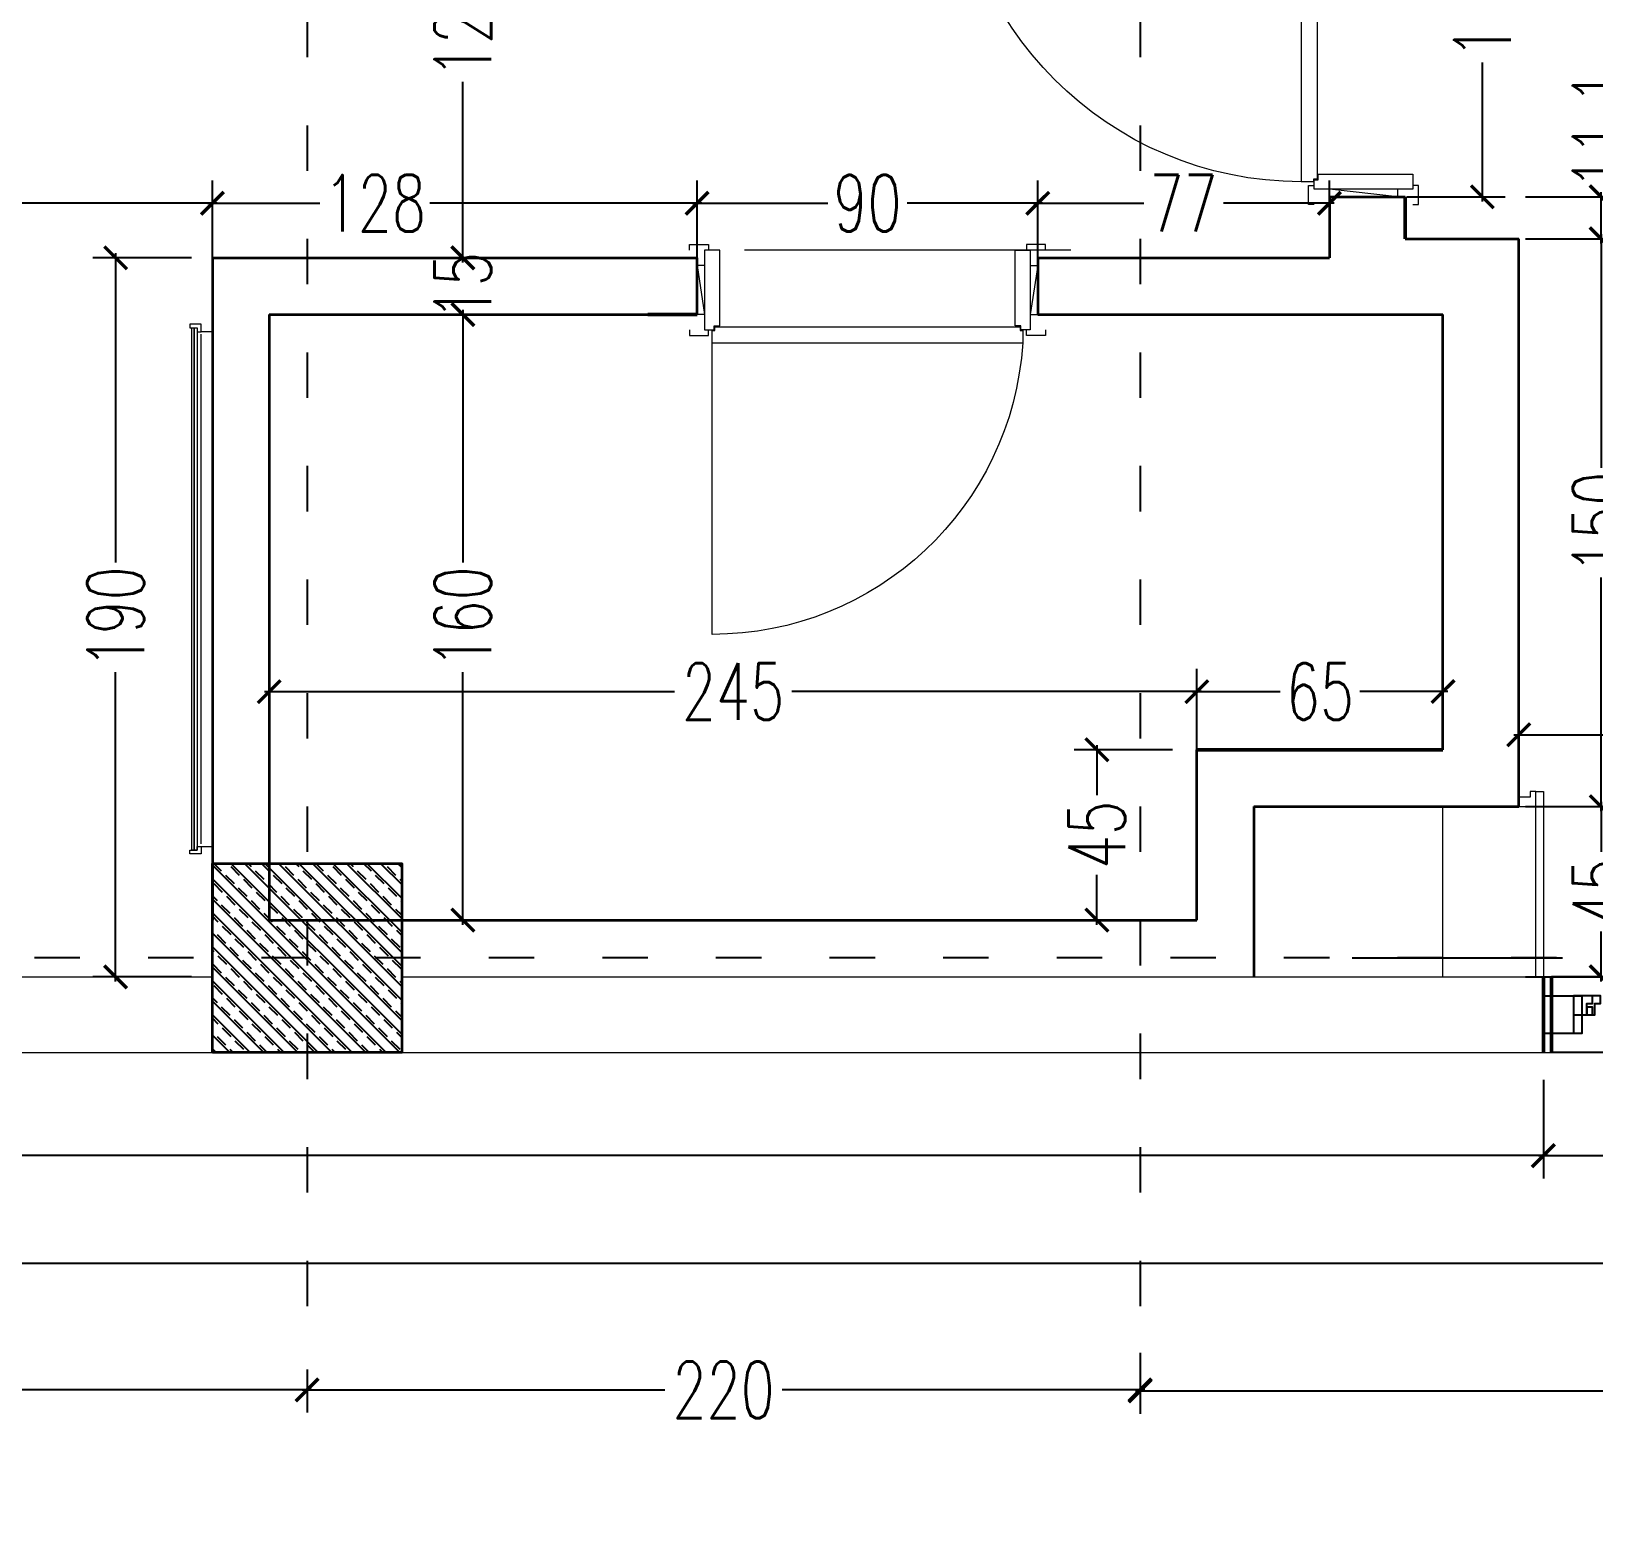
# Model space of a CAD drawing. Header units: centimetres. Extents: x -3207095 to 15275363, y -32656 to 4798027.
# Drawn here: x 685927.4 to 686340, y 4469349.8 to 4469746.8 of the extents above; entities that cross this region are included whole.
import ezdxf

# ---------------------------------------------------------------- set-up
doc = ezdxf.new("R2010")
doc.units = ezdxf.units.CM
doc.linetypes.add('ACAD_ISO03W100', pattern=[30, 12, -18])
doc.linetypes.add('DUZ', pattern=[500, 500])
doc.layers.get('0').update_dxf_attribs({"color": 1, "linetype": 'DUZ'})
for name, color, linetype in [('0 MC MAHAL', 94, 'Continuous'), ('AGAC', 116, 'Continuous'), ('DIM', 1, 'DUZ'), ('KOLTAR_F', 145, 'Continuous'), ('PEN', 161, 'Continuous'), ('pen.kap.olc', 205, 'Continuous')]:
    doc.layers.add(name, color=color, linetype=linetype)
for name, color, linetype, lineweight in [('DUV', 220, 'Continuous', 50), ('DUVAR', 7, 'Continuous', 35), ('FE_MOBTEF.2', 33, 'Continuous', 18), ('iç duvar', 7, 'Continuous', 50), ('KAPEN', 151, 'Continuous', 9), ('KOLON_F', 3, 'Continuous', 35)]:
    doc.layers.add(name, color=color, linetype=linetype, lineweight=lineweight)
doc.styles.add('DIM', font='ROMANSTW.SHX', dxfattribs={"width": 0.7})
doc.dimstyles.new('1_100', dxfattribs={"dimtxt": 15, "dimasz": 6, "dimexe": 6, "dimexo": 0, "dimgap": 2, "dimtad": 0, "dimdec": 1, "dimzin": 11, "dimdsep": 46, "dimtxsty": 'DIM', "dimblk": 'ARCHTICK', "dimcen": 3, "dimdle": 1.25, "dimclrt": 2, "dimadec": 0, "dimazin": 0, "dimtfac": 1.25, "dimtdec": 1, "dimtix": 1, "dimtofl": 0, "dimtmove": 1, "dimatfit": 3, "dimldrblk": 'ARCHTICK', "dimfxl": 20, "dimfxlon": 1, "dimtolj": 1, "dimtzin": 0, "dimarcsym": 0})

# ---------------------------------------------------------------- blocks, each defined once
blk = doc.blocks.new('new block')
at = {"layer": 'KAPEN'}
for p, q in [((105202.0528, 48261.8596), (105202.0198, 48261.8596)), ((105202.0528, 48261.8526), (105202.0528, 48261.8596)), ((105202.0628, 48261.8526), (105202.0528, 48261.8526)), ((105202.0628, 48261.0466), (105202.0628, 48261.8526)), ((105202.0528, 48261.0466), (105202.0628, 48261.0466)), ((105202.0528, 48261.0396), (105202.0528, 48261.0466)), ((105201.2498, 48261.0396), (105202.0528, 48261.0396))]:
    blk.add_line(p, q, dxfattribs=at)
for points in [[(105202.0548, 48261.9196), (105202.0398, 48261.9196), (105202.0398, 48261.8696), (105202.0548, 48261.8696)], [(105202.2648, 48261.9196), (105202.2798, 48261.9196), (105202.2798, 48261.8696), (105202.2648, 48261.8696)], [(105202.2248, 48261.8796), (105202.2248, 48261.8996), (105202.0948, 48261.8796), (105202.0948, 48261.8996)], [(105202.0198, 48261.0396), (105202.0198, 48261.8596)], [(105202.0548, 48260.9796), (105202.0398, 48260.9796), (105202.0398, 48261.0296), (105202.0548, 48261.0296)], [(105202.2248, 48261.0196), (105202.2248, 48260.9996), (105202.0948, 48261.0196), (105202.0948, 48260.9996)], [(105202.2648, 48260.9796), (105202.2798, 48260.9796), (105202.2798, 48261.0296), (105202.2648, 48261.0296)]]:
    blk.add_lwpolyline(points, dxfattribs=at)
for points in [[(105202.0548, 48261.8796), (105202.0548, 48261.8546), (105202.0648, 48261.8546), (105202.0648, 48261.8396), (105202.2648, 48261.8396), (105202.2648, 48261.8796)], [(105202.0548, 48261.0196), (105202.0548, 48261.0446), (105202.0648, 48261.0446), (105202.0648, 48261.0596), (105202.2648, 48261.0596), (105202.2648, 48261.0196)]]:
    blk.add_lwpolyline(points, close=True, dxfattribs=at)
blk.add_arc((105202.0715, 48261.0396), 0.8216, 93.6023, 180, dxfattribs=at)
blk = doc.blocks.new('K210')
for p, q in [((0.04, 0.985), (0.04, 0.032)), ((0.96, 0.032), (0.96, 0.065)), ((0.04, 0.032), (0.047, 0.032)), ((0.047, 0.032), (0.047, 0.022)), ((0.047, 0.022), (0.953, 0.022)), ((0.953, 0.032), (0.96, 0.032)), ((0.953, 0.022), (0.953, 0.032))]:
    blk.add_line(p, q)
for points in [[(-0.02, 0.03), (-0.02, 0.045), (0.03, 0.045), (0.03, 0.03)], [(0.04, 0.065), (0.96, 0.065)], [(1.02, 0.03), (1.02, 0.045), (0.97, 0.045), (0.97, 0.03)], [(0.02, -0.19), (0, -0.19), (0.02, -0.01), (0, -0.01)], [(0.98, -0.19), (1, -0.19), (0.98, -0.01), (1, -0.01)], [(-0.02, -0.23), (-0.02, -0.245), (0.03, -0.245), (0.03, -0.23)], [(1.02, -0.23), (1.02, -0.245), (0.97, -0.245), (0.97, -0.23)]]:
    blk.add_lwpolyline(points)
for points in [[(0.02, 0.03), (0.045, 0.03), (0.045, 0.02), (0.06, 0.02), (0.06, -0.23), (0.02, -0.23)], [(0.98, 0.03), (0.955, 0.03), (0.955, 0.02), (0.94, 0.02), (0.94, -0.23), (0.98, -0.23)]]:
    blk.add_lwpolyline(points, close=True)
blk.add_arc((0.04, 0.065), 0.92, 0, 90)
blk = doc.blocks.new('rgtkjıtdkfgölv')
at = {"layer": 'FE_MOBTEF.2'}
for p, q in [((104445.9076, 48877.9319), (104445.9076, 48877.9619)), ((104447.2679, 48877.9319), (104447.2679, 48877.9619)), ((104445.9079, 48877.9319), (104445.8879, 48877.9319)), ((104445.8879, 48877.9319), (104445.8879, 48877.9019)), ((104445.8979, 48877.9139), (104445.8979, 48877.9219)), ((104445.8979, 48877.9219), (104447.2779, 48877.9219)), ((104445.8979, 48877.9219), (104445.9079, 48877.9219)), ((104445.8979, 48877.9019), (104445.8979, 48877.9219)), ((104445.9079, 48877.9219), (104445.9079, 48877.9319)), ((104447.2612, 48877.9319), (104445.9143, 48877.9319)), ((104447.2679, 48877.9319), (104447.2879, 48877.9319)), ((104447.2679, 48877.9219), (104447.2679, 48877.9319)), ((104447.2779, 48877.9219), (104447.2679, 48877.9219)), ((104447.2779, 48877.9019), (104447.2779, 48877.9219)), ((104447.2779, 48877.9219), (104447.2779, 48877.9139)), ((104447.2879, 48877.9319), (104447.2879, 48877.9019)), ((104445.8879, 48877.9019), (104445.8979, 48877.9019)), ((104445.8979, 48877.9079), (104445.8979, 48877.9139)), ((104445.8979, 48877.9139), (104447.2779, 48877.9139)), ((104447.2779, 48877.9139), (104445.8979, 48877.9139)), ((104447.2779, 48877.9079), (104445.8979, 48877.9079)), ((104447.2779, 48877.9139), (104447.2779, 48877.9079)), ((104447.2879, 48877.9019), (104447.2779, 48877.9019))]:
    blk.add_line(p, q, dxfattribs=at)
blk = doc.blocks.new('_ArchTick')
at = {"color": 0, "linetype": 'ByBlock', "const_width": 0.15}
blk.add_lwpolyline([(-0.5, -0.5), (0.5, 0.5)], dxfattribs=at)
blk = doc.blocks.new('*D558')
at = {"layer": 'Defpoints', "color": 0, "linetype": 'Continuous', "lineweight": 5, "transparency": 16777216}
for p in [(686495.2, 4472434.78), (686315.2, 4472416.97), (686495.2, 1.81)]:
    blk.add_point(p, dxfattribs=at)
at = {"layer": 'DIM', "color": 0, "linetype": 'Continuous', "lineweight": -2, "transparency": 16777216}
for p, q in [((686315.2, 4472416.97), (686315.2, 4472440.78)), ((686495.2, 4472414.78), (686495.2, 4472440.78)), ((686313.95, 4472434.78), (686390.7, 4472434.78)), ((686496.45, 4472434.78), (686419.7, 4472434.78))]:
    blk.add_line(p, q, dxfattribs=at)
at = {"layer": 'DIM', "color": 0, "linetype": 'Continuous', "lineweight": -2, "transparency": 16777216, "xscale": 6, "yscale": 6, "zscale": 6, "rotation": 180}
blk.add_blockref('_ArchTick', (686315.2, 4472434.78), dxfattribs=at)
at = {"layer": 'DIM', "color": 0, "linetype": 'Continuous', "lineweight": -2, "transparency": 16777216, "xscale": 6, "yscale": 6, "zscale": 6}
blk.add_blockref('_ArchTick', (686495.2, 4472434.78), dxfattribs=at)
at = {"layer": 'DIM', "color": 2, "linetype": 'Continuous', "lineweight": 5, "transparency": 16777216, "insert": (686405.2, 4472434.78), "char_height": 15, "attachment_point": 5, "style": 'DIM'}
blk.add_mtext('\\A1;180', dxfattribs=at)
blk = doc.blocks.new('*D657')
at = {"layer": 'Defpoints', "color": 0, "linetype": 'Continuous', "lineweight": 5, "transparency": 16777216}
for p in [(685455.2, 4469476.97), (686326.7, 4469476.97), (686326.7, 4469449.73)]:
    blk.add_point(p, dxfattribs=at)
at = {"layer": 'DIM', "color": 0, "linetype": 'Continuous', "lineweight": -2, "transparency": 16777216}
for p, q in [((685455.2, 4469469.73), (685455.2, 4469443.73)), ((686326.7, 4469469.73), (686326.7, 4469443.73)), ((685453.95, 4469449.73), (685868.95, 4469449.73)), ((686327.95, 4469449.73), (685912.95, 4469449.73))]:
    blk.add_line(p, q, dxfattribs=at)
at = {"layer": 'DIM', "color": 0, "linetype": 'Continuous', "lineweight": -2, "transparency": 16777216, "xscale": 6, "yscale": 6, "zscale": 6, "rotation": 180}
blk.add_blockref('_ArchTick', (685455.2, 4469449.73), dxfattribs=at)
at = {"layer": 'DIM', "color": 0, "linetype": 'Continuous', "lineweight": -2, "transparency": 16777216, "xscale": 6, "yscale": 6, "zscale": 6}
blk.add_blockref('_ArchTick', (686326.7, 4469449.73), dxfattribs=at)
at = {"layer": 'DIM', "color": 2, "linetype": 'Continuous', "lineweight": 5, "transparency": 16777216, "insert": (685890.95, 4469449.73), "char_height": 15, "attachment_point": 5, "style": 'DIM'}
blk.add_mtext('\\A1;871.5', dxfattribs=at)
blk = doc.blocks.new('*D658')
at = {"layer": 'Defpoints', "color": 0, "linetype": 'Continuous', "lineweight": 5, "transparency": 16777216}
for p in [(686326.7, 4469476.97), (686495.2, 4469476.97), (686495.2, 4469449.73)]:
    blk.add_point(p, dxfattribs=at)
at = {"layer": 'DIM', "color": 0, "linetype": 'Continuous', "lineweight": -2, "transparency": 16777216}
for p, q in [((686326.7, 4469469.73), (686326.7, 4469443.73)), ((686495.2, 4469469.73), (686495.2, 4469443.73)), ((686325.45, 4469449.73), (686388.95, 4469449.73)), ((686496.45, 4469449.73), (686432.95, 4469449.73))]:
    blk.add_line(p, q, dxfattribs=at)
at = {"layer": 'DIM', "color": 0, "linetype": 'Continuous', "lineweight": -2, "transparency": 16777216, "xscale": 6, "yscale": 6, "zscale": 6, "rotation": 180}
blk.add_blockref('_ArchTick', (686326.7, 4469449.73), dxfattribs=at)
at = {"layer": 'DIM', "color": 0, "linetype": 'Continuous', "lineweight": -2, "transparency": 16777216, "xscale": 6, "yscale": 6, "zscale": 6}
blk.add_blockref('_ArchTick', (686495.2, 4469449.73), dxfattribs=at)
at = {"layer": 'DIM', "color": 2, "linetype": 'Continuous', "lineweight": 5, "transparency": 16777216, "insert": (686410.95, 4469449.73), "char_height": 15, "attachment_point": 5, "style": 'DIM'}
blk.add_mtext('\\A1;168.5', dxfattribs=at)
blk = doc.blocks.new('*D654')
at = {"layer": 'Defpoints', "color": 0, "linetype": 'Continuous', "lineweight": 5, "transparency": 16777216}
for p in [(685455.2, 4469443.73), (689205.2, 4469443.73), (689205.2, 4469421.31)]:
    blk.add_point(p, dxfattribs=at)
at = {"layer": 'DIM', "color": 0, "linetype": 'Continuous', "lineweight": -2, "transparency": 16777216}
for p, q in [((685455.2, 4469441.31), (685455.2, 4469415.31)), ((689205.2, 4469441.31), (689205.2, 4469415.31)), ((685453.95, 4469421.31), (687309.7, 4469421.31)), ((689206.45, 4469421.31), (687350.7, 4469421.31))]:
    blk.add_line(p, q, dxfattribs=at)
at = {"layer": 'DIM', "color": 0, "linetype": 'Continuous', "lineweight": -2, "transparency": 16777216, "xscale": 6, "yscale": 6, "zscale": 6, "rotation": 180}
blk.add_blockref('_ArchTick', (685455.2, 4469421.31), dxfattribs=at)
at = {"layer": 'DIM', "color": 0, "linetype": 'Continuous', "lineweight": -2, "transparency": 16777216, "xscale": 6, "yscale": 6, "zscale": 6}
blk.add_blockref('_ArchTick', (689205.2, 4469421.31), dxfattribs=at)
at = {"layer": 'DIM', "color": 2, "linetype": 'Continuous', "lineweight": 5, "transparency": 16777216, "insert": (687330.2, 4469421.31), "char_height": 15, "attachment_point": 5, "style": 'DIM'}
blk.add_mtext('\\A1;3750', dxfattribs=at)
blk = doc.blocks.new('*D656')
at = {"layer": 'Defpoints', "color": 0, "linetype": 'Continuous', "lineweight": 5, "transparency": 16777216}
for p in [(685480.2, 4469393.26), (686000.2, 4469393.26), (686000.2, 4469387.83)]:
    blk.add_point(p, dxfattribs=at)
at = {"layer": 'DIM', "color": 0, "linetype": 'Continuous', "lineweight": -2, "transparency": 16777216}
for p, q in [((685480.2, 4469393.26), (685480.2, 4469381.83)), ((686000.2, 4469393.26), (686000.2, 4469381.83)), ((685478.95, 4469387.83), (685724.7, 4469387.83)), ((686001.45, 4469387.83), (685755.7, 4469387.83))]:
    blk.add_line(p, q, dxfattribs=at)
at = {"layer": 'DIM', "color": 0, "linetype": 'Continuous', "lineweight": -2, "transparency": 16777216, "xscale": 6, "yscale": 6, "zscale": 6, "rotation": 180}
blk.add_blockref('_ArchTick', (685480.2, 4469387.83), dxfattribs=at)
at = {"layer": 'DIM', "color": 0, "linetype": 'Continuous', "lineweight": -2, "transparency": 16777216, "xscale": 6, "yscale": 6, "zscale": 6}
blk.add_blockref('_ArchTick', (686000.2, 4469387.83), dxfattribs=at)
at = {"layer": 'DIM', "color": 2, "linetype": 'Continuous', "lineweight": 5, "transparency": 16777216, "insert": (685740.2, 4469387.83), "char_height": 15, "attachment_point": 5, "style": 'DIM'}
blk.add_mtext('\\A1;520', dxfattribs=at)
blk = doc.blocks.new('*D660')
at = {"layer": 'Defpoints', "color": 0, "linetype": 'Continuous', "lineweight": 5, "transparency": 16777216}
for p in [(686220.2, 4469397.63), (686000.2, 4469393.26), (686220.2, 4469387.83)]:
    blk.add_point(p, dxfattribs=at)
at = {"layer": 'DIM', "color": 0, "linetype": 'Continuous', "lineweight": -2, "transparency": 16777216}
for p, q in [((686220.2, 4469397.63), (686220.2, 4469381.83)), ((686000.2, 4469393.26), (686000.2, 4469381.83)), ((685998.95, 4469387.83), (686094.7, 4469387.83)), ((686221.45, 4469387.83), (686125.7, 4469387.83))]:
    blk.add_line(p, q, dxfattribs=at)
at = {"layer": 'DIM', "color": 0, "linetype": 'Continuous', "lineweight": -2, "transparency": 16777216, "xscale": 6, "yscale": 6, "zscale": 6, "rotation": 180}
blk.add_blockref('_ArchTick', (686000.2, 4469387.83), dxfattribs=at)
at = {"layer": 'DIM', "color": 0, "linetype": 'Continuous', "lineweight": -2, "transparency": 16777216, "xscale": 6, "yscale": 6, "zscale": 6}
blk.add_blockref('_ArchTick', (686220.2, 4469387.83), dxfattribs=at)
at = {"layer": 'DIM', "color": 2, "linetype": 'Continuous', "lineweight": 5, "transparency": 16777216, "insert": (686110.2, 4469387.83), "char_height": 15, "attachment_point": 5, "style": 'DIM'}
blk.add_mtext('\\A1;220', dxfattribs=at)
blk = doc.blocks.new('*D661')
at = {"layer": 'Defpoints', "color": 0, "linetype": 'Continuous', "lineweight": 5, "transparency": 16777216}
for p in [(686220.2, 4469393.26), (686520.2, 4469394.73), (686520.2, 4469387.55)]:
    blk.add_point(p, dxfattribs=at)
at = {"layer": 'DIM', "color": 0, "linetype": 'Continuous', "lineweight": -2, "transparency": 16777216}
for p, q in [((686220.2, 4469393.26), (686220.2, 4469381.55)), ((686520.2, 4469394.73), (686520.2, 4469381.55)), ((686218.95, 4469387.55), (686354.7, 4469387.55)), ((686521.45, 4469387.55), (686385.7, 4469387.55))]:
    blk.add_line(p, q, dxfattribs=at)
at = {"layer": 'DIM', "color": 0, "linetype": 'Continuous', "lineweight": -2, "transparency": 16777216, "xscale": 6, "yscale": 6, "zscale": 6, "rotation": 180}
blk.add_blockref('_ArchTick', (686220.2, 4469387.55), dxfattribs=at)
at = {"layer": 'DIM', "color": 0, "linetype": 'Continuous', "lineweight": -2, "transparency": 16777216, "xscale": 6, "yscale": 6, "zscale": 6}
blk.add_blockref('_ArchTick', (686520.2, 4469387.55), dxfattribs=at)
at = {"layer": 'DIM', "color": 2, "linetype": 'Continuous', "lineweight": 5, "transparency": 16777216, "insert": (686370.2, 4469387.55), "char_height": 15, "attachment_point": 5, "style": 'DIM'}
blk.add_mtext('\\A1;300', dxfattribs=at)
blk = doc.blocks.new('*D684')
at = {"layer": 'Defpoints', "color": 0, "linetype": 'Continuous', "lineweight": 5, "transparency": 16777216}
for p in [(686025.2, 4469808.97), (686025.2, 4469686.97), (686041.35, 4469686.97)]:
    blk.add_point(p, dxfattribs=at)
at = {"layer": 'DIM', "color": 0, "linetype": 'Continuous', "lineweight": -2, "transparency": 16777216}
for p, q in [((686025.2, 4469808.97), (686047.35, 4469808.97)), ((686041.35, 4469810.22), (686041.35, 4469762.47)), ((686041.35, 4469685.72), (686041.35, 4469733.47)), ((686025.2, 4469686.97), (686047.35, 4469686.97))]:
    blk.add_line(p, q, dxfattribs=at)
at = {"layer": 'DIM', "color": 0, "linetype": 'Continuous', "lineweight": -2, "transparency": 16777216, "xscale": 6, "yscale": 6, "zscale": 6}
for p, rotation in [((686041.35, 4469808.97), 90), ((686041.35, 4469686.97), 270)]:
    blk.add_blockref('_ArchTick', p, dxfattribs=dict(at, rotation=rotation))
at = {"layer": 'DIM', "color": 2, "linetype": 'Continuous', "lineweight": 5, "transparency": 16777216, "insert": (686041.35, 4469747.97), "char_height": 15, "attachment_point": 5, "rotation": 90, "style": 'DIM'}
blk.add_mtext('\\A1;122', dxfattribs=at)
blk = doc.blocks.new('*D685')
at = {"layer": 'Defpoints', "color": 0, "linetype": 'Continuous', "lineweight": 5, "transparency": 16777216}
for p in [(685975.2, 4469686.97), (685949.64, 4469496.97), (685975.2, 4469496.97)]:
    blk.add_point(p, dxfattribs=at)
at = {"layer": 'DIM', "color": 0, "linetype": 'Continuous', "lineweight": -2, "transparency": 16777216}
for p, q in [((685969.64, 4469686.97), (685943.64, 4469686.97)), ((685949.64, 4469688.22), (685949.64, 4469606.47)), ((685949.64, 4469495.72), (685949.64, 4469577.47)), ((685969.64, 4469496.97), (685943.64, 4469496.97))]:
    blk.add_line(p, q, dxfattribs=at)
at = {"layer": 'DIM', "color": 0, "linetype": 'Continuous', "lineweight": -2, "transparency": 16777216, "xscale": 6, "yscale": 6, "zscale": 6}
for p, rotation in [((685949.64, 4469686.97), 90), ((685949.64, 4469496.97), 270)]:
    blk.add_blockref('_ArchTick', p, dxfattribs=dict(at, rotation=rotation))
at = {"layer": 'DIM', "color": 2, "linetype": 'Continuous', "lineweight": 5, "transparency": 16777216, "insert": (685949.64, 4469591.97), "char_height": 15, "attachment_point": 5, "rotation": 90, "style": 'DIM'}
blk.add_mtext('\\A1;190', dxfattribs=at)
blk = doc.blocks.new('*D686')
at = {"layer": 'Defpoints', "color": 0, "linetype": 'Continuous', "lineweight": 5, "transparency": 16777216}
for p in [(685990.2, 4469572.35), (685990.2, 4469556.97), (686235.2, 4469556.97)]:
    blk.add_point(p, dxfattribs=at)
at = {"layer": 'DIM', "color": 0, "linetype": 'Continuous', "lineweight": -2, "transparency": 16777216}
for p, q in [((685990.2, 4469556.97), (685990.2, 4469578.35)), ((686235.2, 4469556.97), (686235.2, 4469578.35)), ((685988.95, 4469572.35), (686097.2, 4469572.35)), ((686236.45, 4469572.35), (686128.2, 4469572.35))]:
    blk.add_line(p, q, dxfattribs=at)
at = {"layer": 'DIM', "color": 0, "linetype": 'Continuous', "lineweight": -2, "transparency": 16777216, "xscale": 6, "yscale": 6, "zscale": 6, "rotation": 180}
blk.add_blockref('_ArchTick', (685990.2, 4469572.35), dxfattribs=at)
at = {"layer": 'DIM', "color": 0, "linetype": 'Continuous', "lineweight": -2, "transparency": 16777216, "xscale": 6, "yscale": 6, "zscale": 6}
blk.add_blockref('_ArchTick', (686235.2, 4469572.35), dxfattribs=at)
at = {"layer": 'DIM', "color": 2, "linetype": 'Continuous', "lineweight": 5, "transparency": 16777216, "insert": (686112.7, 4469572.35), "char_height": 15, "attachment_point": 5, "style": 'DIM'}
blk.add_mtext('\\A1;245', dxfattribs=at)
blk = doc.blocks.new('*D687')
at = {"layer": 'Defpoints', "color": 0, "linetype": 'Continuous', "lineweight": 5, "transparency": 16777216}
for p in [(686300.2, 4469572.35), (686235.2, 4469556.97), (686300.2, 4469556.97)]:
    blk.add_point(p, dxfattribs=at)
at = {"layer": 'DIM', "color": 0, "linetype": 'Continuous', "lineweight": -2, "transparency": 16777216}
for p, q in [((686235.2, 4469556.97), (686235.2, 4469578.35)), ((686300.2, 4469556.97), (686300.2, 4469578.35)), ((686233.95, 4469572.35), (686257.2, 4469572.35)), ((686301.45, 4469572.35), (686278.2, 4469572.35))]:
    blk.add_line(p, q, dxfattribs=at)
at = {"layer": 'DIM', "color": 0, "linetype": 'Continuous', "lineweight": -2, "transparency": 16777216, "xscale": 6, "yscale": 6, "zscale": 6, "rotation": 180}
blk.add_blockref('_ArchTick', (686235.2, 4469572.35), dxfattribs=at)
at = {"layer": 'DIM', "color": 0, "linetype": 'Continuous', "lineweight": -2, "transparency": 16777216, "xscale": 6, "yscale": 6, "zscale": 6}
blk.add_blockref('_ArchTick', (686300.2, 4469572.35), dxfattribs=at)
at = {"layer": 'DIM', "color": 2, "linetype": 'Continuous', "lineweight": 5, "transparency": 16777216, "insert": (686267.7, 4469572.35), "char_height": 15, "attachment_point": 5, "style": 'DIM'}
blk.add_mtext('\\A1;65', dxfattribs=at)
blk = doc.blocks.new('*D688')
at = {"layer": 'Defpoints', "color": 0, "linetype": 'Continuous', "lineweight": 5, "transparency": 16777216}
for p in [(686025.2, 4469686.97), (686025.2, 4469671.97), (686041.35, 4469671.97)]:
    blk.add_point(p, dxfattribs=at)
at = {"layer": 'DIM', "color": 0, "linetype": 'Continuous', "lineweight": -2, "transparency": 16777216}
for p, q in [((686041.35, 4469686.97), (686041.35, 4469692.97)), ((686025.2, 4469686.97), (686047.35, 4469686.97)), ((686025.2, 4469671.97), (686047.35, 4469671.97)), ((686041.35, 4469671.97), (686041.35, 4469665.97))]:
    blk.add_line(p, q, dxfattribs=at)
at = {"layer": 'DIM', "color": 0, "linetype": 'Continuous', "lineweight": -2, "transparency": 16777216, "xscale": 6, "yscale": 6, "zscale": 6}
for p, rotation in [((686041.35, 4469686.97), 270), ((686041.35, 4469671.97), 90)]:
    blk.add_blockref('_ArchTick', p, dxfattribs=dict(at, rotation=rotation))
at = {"layer": 'DIM', "color": 2, "linetype": 'Continuous', "lineweight": 5, "transparency": 16777216, "insert": (686041.35, 4469679.47), "char_height": 15, "attachment_point": 5, "rotation": 90, "style": 'DIM'}
blk.add_mtext('\\A1;15', dxfattribs=at)
blk = doc.blocks.new('*D689')
at = {"layer": 'Defpoints', "color": 0, "linetype": 'Continuous', "lineweight": 5, "transparency": 16777216}
for p in [(686290.2, 4469803.08), (686310.61, 4469803.08), (686290.2, 4469703.08)]:
    blk.add_point(p, dxfattribs=at)
at = {"layer": 'DIM', "color": 0, "linetype": 'Continuous', "lineweight": -2, "transparency": 16777216}
for p, q in [((686310.61, 4469804.33), (686310.61, 4469767.58)), ((686290.61, 4469803.08), (686316.61, 4469803.08)), ((686310.61, 4469701.83), (686310.61, 4469738.58)), ((686290.61, 4469703.08), (686316.61, 4469703.08))]:
    blk.add_line(p, q, dxfattribs=at)
at = {"layer": 'DIM', "color": 0, "linetype": 'Continuous', "lineweight": -2, "transparency": 16777216, "xscale": 6, "yscale": 6, "zscale": 6}
for p, rotation in [((686310.61, 4469803.08), 90), ((686310.61, 4469703.08), 270)]:
    blk.add_blockref('_ArchTick', p, dxfattribs=dict(at, rotation=rotation))
at = {"layer": 'DIM', "color": 2, "linetype": 'Continuous', "lineweight": 5, "transparency": 16777216, "insert": (686310.61, 4469753.08), "char_height": 15, "attachment_point": 5, "rotation": 90, "style": 'DIM'}
blk.add_mtext('\\A1;100', dxfattribs=at)
blk = doc.blocks.new('*D727')
at = {"layer": 'Defpoints', "color": 0, "linetype": 'Continuous', "lineweight": 5, "transparency": 16777216}
for p in [(686025.2, 4469671.97), (686038.84, 4469511.97), (686041.35, 4469511.97)]:
    blk.add_point(p, dxfattribs=at)
at = {"layer": 'DIM', "color": 0, "linetype": 'Continuous', "lineweight": -2, "transparency": 16777216}
for p, q in [((686025.2, 4469671.97), (686047.35, 4469671.97)), ((686041.35, 4469673.22), (686041.35, 4469606.47)), ((686041.35, 4469510.72), (686041.35, 4469577.47)), ((686038.84, 4469511.97), (686047.35, 4469511.97))]:
    blk.add_line(p, q, dxfattribs=at)
at = {"layer": 'DIM', "color": 0, "linetype": 'Continuous', "lineweight": -2, "transparency": 16777216, "xscale": 6, "yscale": 6, "zscale": 6}
for p, rotation in [((686041.35, 4469671.97), 90), ((686041.35, 4469511.97), 270)]:
    blk.add_blockref('_ArchTick', p, dxfattribs=dict(at, rotation=rotation))
at = {"layer": 'DIM', "color": 2, "linetype": 'Continuous', "lineweight": 5, "transparency": 16777216, "insert": (686041.35, 4469591.97), "char_height": 15, "attachment_point": 5, "rotation": 90, "style": 'DIM'}
blk.add_mtext('\\A1;160', dxfattribs=at)
blk = doc.blocks.new('*D728')
at = {"layer": 'Defpoints', "color": 0, "linetype": 'Continuous', "lineweight": 5, "transparency": 16777216}
for p in [(686193.2, 4469701.39), (686193.2, 4469686.97), (686270.2, 4469686.97)]:
    blk.add_point(p, dxfattribs=at)
at = {"layer": 'DIM', "color": 0, "linetype": 'Continuous', "lineweight": -2, "transparency": 16777216}
for p, q in [((686193.2, 4469686.97), (686193.2, 4469707.39)), ((686270.2, 4469686.97), (686270.2, 4469707.39)), ((686191.95, 4469701.39), (686221.2, 4469701.39)), ((686271.45, 4469701.39), (686242.2, 4469701.39))]:
    blk.add_line(p, q, dxfattribs=at)
at = {"layer": 'DIM', "color": 0, "linetype": 'Continuous', "lineweight": -2, "transparency": 16777216, "xscale": 6, "yscale": 6, "zscale": 6, "rotation": 180}
blk.add_blockref('_ArchTick', (686193.2, 4469701.39), dxfattribs=at)
at = {"layer": 'DIM', "color": 0, "linetype": 'Continuous', "lineweight": -2, "transparency": 16777216, "xscale": 6, "yscale": 6, "zscale": 6}
blk.add_blockref('_ArchTick', (686270.2, 4469701.39), dxfattribs=at)
at = {"layer": 'DIM', "color": 2, "linetype": 'Continuous', "lineweight": 5, "transparency": 16777216, "insert": (686231.7, 4469701.39), "char_height": 15, "attachment_point": 5, "style": 'DIM'}
blk.add_mtext('\\A1;77', dxfattribs=at)
blk = doc.blocks.new('*D729')
at = {"layer": 'Defpoints', "color": 0, "linetype": 'Continuous', "lineweight": 5, "transparency": 16777216}
for p in [(686103.2, 4469701.39), (686103.2, 4469684.97), (686193.2, 4469686.97)]:
    blk.add_point(p, dxfattribs=at)
at = {"layer": 'DIM', "color": 0, "linetype": 'Continuous', "lineweight": -2, "transparency": 16777216}
for p, q in [((686103.2, 4469684.97), (686103.2, 4469707.39)), ((686193.2, 4469686.97), (686193.2, 4469707.39)), ((686101.95, 4469701.39), (686137.7, 4469701.39)), ((686194.45, 4469701.39), (686158.7, 4469701.39))]:
    blk.add_line(p, q, dxfattribs=at)
at = {"layer": 'DIM', "color": 0, "linetype": 'Continuous', "lineweight": -2, "transparency": 16777216, "xscale": 6, "yscale": 6, "zscale": 6, "rotation": 180}
blk.add_blockref('_ArchTick', (686103.2, 4469701.39), dxfattribs=at)
at = {"layer": 'DIM', "color": 0, "linetype": 'Continuous', "lineweight": -2, "transparency": 16777216, "xscale": 6, "yscale": 6, "zscale": 6}
blk.add_blockref('_ArchTick', (686193.2, 4469701.39), dxfattribs=at)
at = {"layer": 'DIM', "color": 2, "linetype": 'Continuous', "lineweight": 5, "transparency": 16777216, "insert": (686148.2, 4469701.39), "char_height": 15, "attachment_point": 5, "style": 'DIM'}
blk.add_mtext('\\A1;90', dxfattribs=at)
blk = doc.blocks.new('*D730')
at = {"layer": 'Defpoints', "color": 0, "linetype": 'Continuous', "lineweight": 5, "transparency": 16777216}
for p in [(685975.2, 4469701.39), (685975.2, 4469684.97), (686103.2, 4469684.97)]:
    blk.add_point(p, dxfattribs=at)
at = {"layer": 'DIM', "color": 0, "linetype": 'Continuous', "lineweight": -2, "transparency": 16777216}
for p, q in [((685975.2, 4469684.97), (685975.2, 4469707.39)), ((686103.2, 4469684.97), (686103.2, 4469707.39)), ((685973.95, 4469701.39), (686003.61, 4469701.39)), ((686104.45, 4469701.39), (686032.61, 4469701.39))]:
    blk.add_line(p, q, dxfattribs=at)
at = {"layer": 'DIM', "color": 0, "linetype": 'Continuous', "lineweight": -2, "transparency": 16777216, "xscale": 6, "yscale": 6, "zscale": 6, "rotation": 180}
blk.add_blockref('_ArchTick', (685975.2, 4469701.39), dxfattribs=at)
at = {"layer": 'DIM', "color": 0, "linetype": 'Continuous', "lineweight": -2, "transparency": 16777216, "xscale": 6, "yscale": 6, "zscale": 6}
blk.add_blockref('_ArchTick', (686103.2, 4469701.39), dxfattribs=at)
at = {"layer": 'DIM', "color": 2, "linetype": 'Continuous', "lineweight": 5, "transparency": 16777216, "insert": (686018.11, 4469701.39), "char_height": 15, "attachment_point": 5, "style": 'DIM'}
blk.add_mtext('\\A1;128', dxfattribs=at)
blk = doc.blocks.new('*D731')
at = {"layer": 'Defpoints', "color": 0, "linetype": 'Continuous', "lineweight": 5, "transparency": 16777216}
for p in [(685475.2, 4469701.39), (685475.2, 4469686.97), (685975.2, 4469686.97)]:
    blk.add_point(p, dxfattribs=at)
at = {"layer": 'DIM', "color": 0, "linetype": 'Continuous', "lineweight": -2, "transparency": 16777216}
for p, q in [((685475.2, 4469686.97), (685475.2, 4469707.39)), ((685975.2, 4469686.97), (685975.2, 4469707.39)), ((685473.95, 4469701.39), (685709.7, 4469701.39)), ((685976.45, 4469701.39), (685740.7, 4469701.39))]:
    blk.add_line(p, q, dxfattribs=at)
at = {"layer": 'DIM', "color": 0, "linetype": 'Continuous', "lineweight": -2, "transparency": 16777216, "xscale": 6, "yscale": 6, "zscale": 6, "rotation": 180}
blk.add_blockref('_ArchTick', (685475.2, 4469701.39), dxfattribs=at)
at = {"layer": 'DIM', "color": 0, "linetype": 'Continuous', "lineweight": -2, "transparency": 16777216, "xscale": 6, "yscale": 6, "zscale": 6}
blk.add_blockref('_ArchTick', (685975.2, 4469701.39), dxfattribs=at)
at = {"layer": 'DIM', "color": 2, "linetype": 'Continuous', "lineweight": 5, "transparency": 16777216, "insert": (685725.2, 4469701.39), "char_height": 15, "attachment_point": 5, "style": 'DIM'}
blk.add_mtext('\\A1;500', dxfattribs=at)
blk = doc.blocks.new('*D766')
at = {"layer": 'Defpoints', "color": 0, "linetype": 'Continuous', "lineweight": 5, "transparency": 16777216}
for p in [(686208.8, 4469556.97), (686235.2, 4469556.97), (686235.2, 4469511.97)]:
    blk.add_point(p, dxfattribs=at)
at = {"layer": 'DIM', "color": 0, "linetype": 'Continuous', "lineweight": -2, "transparency": 16777216}
for p, q in [((686228.8, 4469556.97), (686202.8, 4469556.97)), ((686208.8, 4469558.22), (686208.8, 4469544.97)), ((686208.8, 4469510.72), (686208.8, 4469523.97)), ((686228.8, 4469511.97), (686202.8, 4469511.97))]:
    blk.add_line(p, q, dxfattribs=at)
at = {"layer": 'DIM', "color": 0, "linetype": 'Continuous', "lineweight": -2, "transparency": 16777216, "xscale": 6, "yscale": 6, "zscale": 6}
for p, rotation in [((686208.8, 4469556.97), 90), ((686208.8, 4469511.97), 270)]:
    blk.add_blockref('_ArchTick', p, dxfattribs=dict(at, rotation=rotation))
at = {"layer": 'DIM', "color": 2, "linetype": 'Continuous', "lineweight": 5, "transparency": 16777216, "insert": (686208.8, 4469534.47), "char_height": 15, "attachment_point": 5, "rotation": 90, "style": 'DIM'}
blk.add_mtext('\\A1;45', dxfattribs=at)
blk = doc.blocks.new('*D888')
at = {"layer": 'Defpoints', "color": 0, "linetype": 'Continuous', "lineweight": 5, "transparency": 16777216}
for p in [(686320.2, 4469691.97), (686320.2, 4469541.97), (686341.97, 4469541.97)]:
    blk.add_point(p, dxfattribs=at)
at = {"layer": 'DIM', "color": 0, "linetype": 'Continuous', "lineweight": -2, "transparency": 16777216}
for p, q in [((686341.97, 4469693.22), (686341.97, 4469631.47)), ((686321.97, 4469691.97), (686347.97, 4469691.97)), ((686341.97, 4469540.72), (686341.97, 4469602.47)), ((686321.97, 4469541.97), (686347.97, 4469541.97))]:
    blk.add_line(p, q, dxfattribs=at)
at = {"layer": 'DIM', "color": 0, "linetype": 'Continuous', "lineweight": -2, "transparency": 16777216, "xscale": 6, "yscale": 6, "zscale": 6}
for p, rotation in [((686341.97, 4469691.97), 90), ((686341.97, 4469541.97), 270)]:
    blk.add_blockref('_ArchTick', p, dxfattribs=dict(at, rotation=rotation))
at = {"layer": 'DIM', "color": 2, "linetype": 'Continuous', "lineweight": 5, "transparency": 16777216, "insert": (686341.97, 4469616.97), "char_height": 15, "attachment_point": 5, "rotation": 90, "style": 'DIM'}
blk.add_mtext('\\A1;150', dxfattribs=at)
blk = doc.blocks.new('*D889')
at = {"layer": 'Defpoints', "color": 0, "linetype": 'Continuous', "lineweight": 5, "transparency": 16777216}
for p in [(686320.2, 4469541.97), (686320.2, 4469496.97), (686341.97, 4469496.97)]:
    blk.add_point(p, dxfattribs=at)
at = {"layer": 'DIM', "color": 0, "linetype": 'Continuous', "lineweight": -2, "transparency": 16777216}
for p, q in [((686321.97, 4469541.97), (686347.97, 4469541.97)), ((686341.97, 4469543.22), (686341.97, 4469529.97)), ((686341.97, 4469495.72), (686341.97, 4469508.97)), ((686321.97, 4469496.97), (686347.97, 4469496.97))]:
    blk.add_line(p, q, dxfattribs=at)
at = {"layer": 'DIM', "color": 0, "linetype": 'Continuous', "lineweight": -2, "transparency": 16777216, "xscale": 6, "yscale": 6, "zscale": 6}
for p, rotation in [((686341.97, 4469541.97), 90), ((686341.97, 4469496.97), 270)]:
    blk.add_blockref('_ArchTick', p, dxfattribs=dict(at, rotation=rotation))
at = {"layer": 'DIM', "color": 2, "linetype": 'Continuous', "lineweight": 5, "transparency": 16777216, "insert": (686341.97, 4469519.47), "char_height": 15, "attachment_point": 5, "rotation": 90, "style": 'DIM'}
blk.add_mtext('\\A1;45', dxfattribs=at)
blk = doc.blocks.new('*D890')
at = {"layer": 'Defpoints', "color": 0, "linetype": 'Continuous', "lineweight": 5, "transparency": 16777216}
for p in [(686316.61, 4469703.08), (686341.97, 4469703.08), (686312.77, 4469691.97)]:
    blk.add_point(p, dxfattribs=at)
at = {"layer": 'DIM', "color": 0, "linetype": 'Continuous', "lineweight": -2, "transparency": 16777216}
for p, q in [((686321.97, 4469703.08), (686347.97, 4469703.08)), ((686341.97, 4469690.72), (686341.97, 4469704.33)), ((686321.97, 4469691.97), (686347.97, 4469691.97))]:
    blk.add_line(p, q, dxfattribs=at)
at = {"layer": 'DIM', "color": 0, "linetype": 'Continuous', "lineweight": -2, "transparency": 16777216, "xscale": 6, "yscale": 6, "zscale": 6}
for p, rotation in [((686341.97, 4469703.08), 90), ((686341.97, 4469691.97), 270)]:
    blk.add_blockref('_ArchTick', p, dxfattribs=dict(at, rotation=rotation))
at = {"layer": 'DIM', "color": 2, "linetype": 'Continuous', "lineweight": 5, "transparency": 16777216, "insert": (686341.97, 4469720.78), "char_height": 15, "attachment_point": 5, "rotation": 90, "style": 'DIM'}
blk.add_mtext('\\A1;11.1', dxfattribs=at)
blk = doc.blocks.new('*D895')
at = {"layer": 'Defpoints', "color": 0, "linetype": 'Continuous', "lineweight": 5, "transparency": 16777216}
for p in [(686320.2, 4469568.83), (686495.2, 4469560.95), (686495.2, 4469526.97)]:
    blk.add_point(p, dxfattribs=at)
at = {"layer": 'DIM', "color": 0, "linetype": 'Continuous', "lineweight": -2, "transparency": 16777216}
for p, q in [((686320.2, 4469568.83), (686320.2, 4469554.95)), ((686495.2, 4469540.95), (686495.2, 4469566.95)), ((686318.95, 4469560.95), (686393.2, 4469560.95)), ((686496.45, 4469560.95), (686422.2, 4469560.95))]:
    blk.add_line(p, q, dxfattribs=at)
at = {"layer": 'DIM', "color": 0, "linetype": 'Continuous', "lineweight": -2, "transparency": 16777216, "xscale": 6, "yscale": 6, "zscale": 6, "rotation": 180}
blk.add_blockref('_ArchTick', (686320.2, 4469560.95), dxfattribs=at)
at = {"layer": 'DIM', "color": 0, "linetype": 'Continuous', "lineweight": -2, "transparency": 16777216, "xscale": 6, "yscale": 6, "zscale": 6}
blk.add_blockref('_ArchTick', (686495.2, 4469560.95), dxfattribs=at)
at = {"layer": 'DIM', "color": 2, "linetype": 'Continuous', "lineweight": 5, "transparency": 16777216, "insert": (686407.7, 4469560.95), "char_height": 15, "attachment_point": 5, "style": 'DIM'}
blk.add_mtext('\\A1;175', dxfattribs=at)

msp = doc.modelspace()

# ---------------------------------------------------------------- hatches: boundary and pattern name
at = {"layer": 'KOLTAR_F'}
h = msp.add_hatch(dxfattribs=at)
h.set_pattern_fill('ANSI33', color=256, angle=90, style=0)
h.set_pattern_definition([(135, (5190387.668, 3808893.487), (-4.4901280605, -4.4901280605), []), (135, (5190387.668, 3808897.977), (-4.4901280605, -4.4901280605), [3.175, -1.5875])])
h.paths.add_polyline_path([(685975.2, 4469476.97), (685975.2, 4469526.97), (686025.2, 4469526.97), (686025.2, 4469476.97)])
h = msp.add_hatch(dxfattribs=at)
h.set_pattern_fill('ANSI33', color=256, angle=90, style=0)
h.set_pattern_definition([(135, (5191127.668, 3808893.487), (-4.4901280605, -4.4901280605), []), (135, (5191127.668, 3808897.977), (-4.4901280605, -4.4901280605), [3.175, -1.5875])])
h.paths.add_polyline_path([(685975.2, 4469476.97), (685975.2, 4469526.97), (686025.2, 4469526.97), (686025.2, 4469476.97)])

# ---------------------------------------------------------------- linework, layer by layer
at = {"color": 232, "linetype": 'ACAD_ISO03W100'}
for p, q in [((686000.2, 4472511.97), (686000.2, 4469381.97)), ((686220.2, 4472511.97), (686220.2, 4469381.97)), ((689300.2, 4469501.97), (685360.2, 4469501.97))]:
    msp.add_line(p, q, dxfattribs=at)
at = {"layer": 'AGAC'}
for p, q in [((686495.2, 4469496.97), (686328.83, 4469496.97)), ((686495.2, 4469476.97), (686328.83, 4469476.97))]:
    msp.add_line(p, q, dxfattribs=at)
at = {"layer": 'DUV'}
for p, q in [((686290.2, 4469703.08), (686290.2, 4469691.97)), ((686090.2, 4469671.97), (686103.2, 4469671.97)), ((686235.2, 4469556.97), (686300.2, 4469556.97)), ((686326.7, 4469476.97), (686326.7, 4469496.97)), ((686328.83, 4469476.97), (686328.83, 4469496.97))]:
    msp.add_line(p, q, dxfattribs=at)
at = {"layer": 'DUVAR'}
for p, q in [((686270.2, 4469703.08), (686270.2, 4469686.97)), ((686270.2, 4469703.08), (686290.2, 4469703.08)), ((686290.2, 4469691.97), (686290.2, 4469703.08)), ((686290.2, 4469691.97), (686320.2, 4469691.97)), ((686320.2, 4469541.97), (686320.2, 4469691.97)), ((685975.2, 4469686.97), (685975.2, 4469511.97)), ((685975.2, 4469686.97), (686103.2, 4469686.97)), ((686103.2, 4469671.97), (686103.2, 4469686.97)), ((686193.2, 4469686.97), (686270.2, 4469686.97)), ((686193.2, 4469686.97), (686193.2, 4469671.97)), ((685990.2, 4469671.97), (685990.2, 4469511.97)), ((685990.2, 4469671.97), (686103.2, 4469671.97)), ((686193.2, 4469671.97), (686300.2, 4469671.97)), ((686300.2, 4469556.97), (686300.2, 4469671.97)), ((686235.2, 4469511.97), (686235.2, 4469556.97)), ((686235.2, 4469556.97), (686300.2, 4469556.97)), ((686250.2, 4469541.97), (686250.2, 4469496.97)), ((686250.2, 4469541.97), (686320.2, 4469541.97)), ((685990.2, 4469511.97), (686235.2, 4469511.97)), ((686326.7, 4469476.97), (686326.7, 4469496.97)), ((686328.83, 4469476.97), (686328.83, 4469496.97))]:
    msp.add_line(p, q, dxfattribs=at)
at = {"layer": 'iç duvar', "color": 7, "lineweight": 18}
for p, q in [((685505.2, 4469496.97), (685975.2, 4469496.97)), ((685505.2, 4469496.97), (685975.2, 4469496.97)), ((686025.2, 4469496.97), (686328.83, 4469496.97)), ((686025.2, 4469496.97), (686326.7, 4469496.97)), ((685505.2, 4469476.97), (685975.2, 4469476.97)), ((685505.2, 4469476.97), (685975.2, 4469476.97)), ((686025.2, 4469476.97), (686290.2, 4469476.97)), ((686025.2, 4469476.97), (686290.2, 4469476.97)), ((686290.2, 4469476.97), (686328.83, 4469476.97)), ((686290.2, 4469476.97), (686326.7, 4469476.97))]:
    msp.add_line(p, q, dxfattribs=at)
at = {"layer": 'KAPEN'}
for p, q in [((686201.94, 4469688.97), (686115.74, 4469688.97)), ((686300.2, 4469496.97), (686300.2, 4469541.97))]:
    msp.add_line(p, q, dxfattribs=at)
msp.add_lwpolyline([(686324.7, 4469541.97), (686324.7, 4469545.97), (686323.2, 4469545.97), (686323.2, 4469544.47), (686320.2, 4469544.47), (686320.2, 4469541.97), (686324.7, 4469541.97)], close=True, dxfattribs=at)
msp.add_lwpolyline([(686324.7, 4469541.97), (686324.7, 4469545.97), (686323.2, 4469545.97), (686323.2, 4469544.47), (686320.2, 4469544.47), (686320.2, 4469541.97), (686324.7, 4469541.97)], close=True, dxfattribs=at)
msp.add_lwpolyline([(686324.7, 4469496.97), (686324.7, 4469545.97), (686326.7, 4469545.97), (686326.7, 4469496.97)], dxfattribs=at)
at = {"layer": 'KOLON_F'}
msp.add_lwpolyline([(685975.2, 4469476.97), (685975.2, 4469526.97), (686025.2, 4469526.97), (686025.2, 4469476.97)], close=True, dxfattribs=at)
msp.add_lwpolyline([(685975.2, 4469476.97), (685975.2, 4469526.97), (686025.2, 4469526.97), (686025.2, 4469476.97)], close=True, dxfattribs=at)
at = {"layer": 'PEN'}
for points in [[(686334.7, 4469491.97), (686334.7, 4469491.97), (686334.7, 4469481.97), (686326.7, 4469481.97), (686326.7, 4469481.97), (686326.7, 4469491.97), (686326.7, 4469491.97), (686326.7, 4469491.97), (686334.7, 4469491.97)], [(686336.83, 4469491.97), (686336.83, 4469491.97), (686336.83, 4469481.97), (686328.83, 4469481.97), (686328.83, 4469481.97), (686328.83, 4469491.97), (686328.83, 4469491.97), (686328.83, 4469491.97), (686336.83, 4469491.97)], [(686334.7, 4469491.97), (686334.7, 4469491.97), (686334.7, 4469486.97), (686338.2, 4469486.97), (686338.2, 4469488.97), (686338.2, 4469489.97), (686339.7, 4469489.97), (686339.7, 4469491.97), (686334.7, 4469491.97)], [(686336.83, 4469491.97), (686336.83, 4469491.97), (686336.83, 4469486.97), (686340.33, 4469486.97), (686340.33, 4469488.97), (686340.33, 4469489.97), (686341.83, 4469489.97), (686341.83, 4469491.97), (686336.83, 4469491.97)], [(686338.2, 4469486.97), (686339.7, 4469486.97), (686339.7, 4469488.97), (686338.2, 4469488.97)]]:
    msp.add_lwpolyline(points, close=True, dxfattribs=at)
at = {"layer": 'pen.kap.olc'}
msp.add_lwpolyline([(686276.22, 4469501.97), (686331.8, 4469501.97)], dxfattribs=at)

# ---------------------------------------------------------------- block references
at = {"xscale": -100, "yscale": 100, "zscale": 100, "rotation": 270}
msp.add_blockref('new block', (-4139996.76, -6050537.52), dxfattribs=at)
at = {"layer": '0 MC MAHAL', "xscale": 100, "yscale": 100, "zscale": 100, "rotation": 270}
msp.add_blockref('rgtkjıtdkfgölv', (-4201820.99, 14914258.24), dxfattribs=at)
at = {"layer": 'KAPEN', "xscale": -100, "yscale": 100, "zscale": 100, "rotation": 90}
msp.add_blockref('K210', (686269.2, 4469803.08), dxfattribs=at)

# ---------------------------------------------------------------- dimensions: what is measured, and where the dimension line sits
at = {"layer": 'DIM', "linetype": 'Continuous', "lineweight": 5}
for base, p1, p2, picture, middle in [((686495.2, 4472434.78), (686315.2, 4472416.97), (686495.2, 1.81), '*D558', (686405.2, 4472434.78)), ((685475.2, 4469701.39), (685975.2, 4469686.97), (685475.2, 4469686.97), '*D731', (685725.2, 4469701.39)), ((686103.2, 4469701.39), (686193.2, 4469686.97), (686103.2, 4469684.97), '*D729', (686148.2, 4469701.39)), ((686193.2, 4469701.39), (686270.2, 4469686.97), (686193.2, 4469686.97), '*D728', (686231.7, 4469701.39)), ((685990.2, 4469572.35), (686235.2, 4469556.97), (685990.2, 4469556.97), '*D686', (686112.7, 4469572.35)), ((686300.2, 4469572.35), (686235.2, 4469556.97), (686300.2, 4469556.97), '*D687', (686267.7, 4469572.35)), ((686495.2, 4469560.95), (686320.2, 4469568.83), (686495.2, 4469526.97), '*D895', (686407.7, 4469560.95)), ((686326.7, 4469449.73), (685455.2, 4469476.97), (686326.7, 4469476.97), '*D657', (685890.95, 4469449.73)), ((686495.2, 4469449.73), (686326.7, 4469476.97), (686495.2, 4469476.97), '*D658', (686410.95, 4469449.73)), ((689205.2, 4469421.31), (685455.2, 4469443.73), (689205.2, 4469443.73), '*D654', (687330.2, 4469421.31)), ((686000.2, 4469387.83), (685480.2, 4469393.26), (686000.2, 4469393.26), '*D656', (685740.2, 4469387.83)), ((686220.2, 4469387.83), (686000.2, 4469393.26), (686220.2, 4469397.63), '*D660', (686110.2, 4469387.83)), ((686520.2, 4469387.55), (686220.2, 4469393.26), (686520.2, 4469394.73), '*D661', (686370.2, 4469387.55))]:
    dim = msp.add_linear_dim(base=base, p1=p1, p2=p2, dimstyle='1_100', dxfattribs=at)
    dim.commit()
    dim.dimension.update_dxf_attribs({"geometry": picture, "text_midpoint": middle})
for base, p1, p2, picture, middle in [((686041.35, 4469686.97), (686025.2, 4469808.97), (686025.2, 4469686.97), '*D684', (686041.35, 4469747.97)), ((686310.61, 4469803.08), (686290.2, 4469703.08), (686290.2, 4469803.08), '*D689', (686310.61, 4469753.08)), ((686041.35, 4469671.97), (686025.2, 4469686.97), (686025.2, 4469671.97), '*D688', (686041.35, 4469679.47)), ((686341.97, 4469541.97), (686320.2, 4469691.97), (686320.2, 4469541.97), '*D888', (686341.97, 4469616.97)), ((685949.64, 4469496.97), (685975.2, 4469686.97), (685975.2, 4469496.97), '*D685', (685949.64, 4469591.97)), ((686041.35, 4469511.97), (686025.2, 4469671.97), (686038.84, 4469511.97), '*D727', (686041.35, 4469591.97)), ((686208.8, 4469556.97), (686235.2, 4469511.97), (686235.2, 4469556.97), '*D766', (686208.8, 4469534.47)), ((686341.97, 4469496.97), (686320.2, 4469541.97), (686320.2, 4469496.97), '*D889', (686341.97, 4469519.47))]:
    dim = msp.add_linear_dim(base=base, p1=p1, p2=p2, angle=90, dimstyle='1_100', dxfattribs=at)
    dim.commit()
    dim.dimension.update_dxf_attribs({"geometry": picture, "text_midpoint": middle})
dim = msp.add_linear_dim(base=(686341.97, 4469703.08), p1=(686312.77, 4469691.97), p2=(686316.61, 4469703.08), angle=90, dimstyle='1_100', dxfattribs=at)
dim.commit()
dim.dimension.update_dxf_attribs({"geometry": '*D890', "text_midpoint": (686341.97, 4469720.78), "dimtype": 160})
dim = msp.add_linear_dim(base=(685975.2, 4469701.39), p1=(686103.2, 4469684.97), p2=(685975.2, 4469684.97), dimstyle='1_100', dxfattribs=at)
dim.commit()
dim.dimension.update_dxf_attribs({"geometry": '*D730', "text_midpoint": (686018.11, 4469701.39), "dimtype": 160})

doc.saveas('drawing.dxf')
